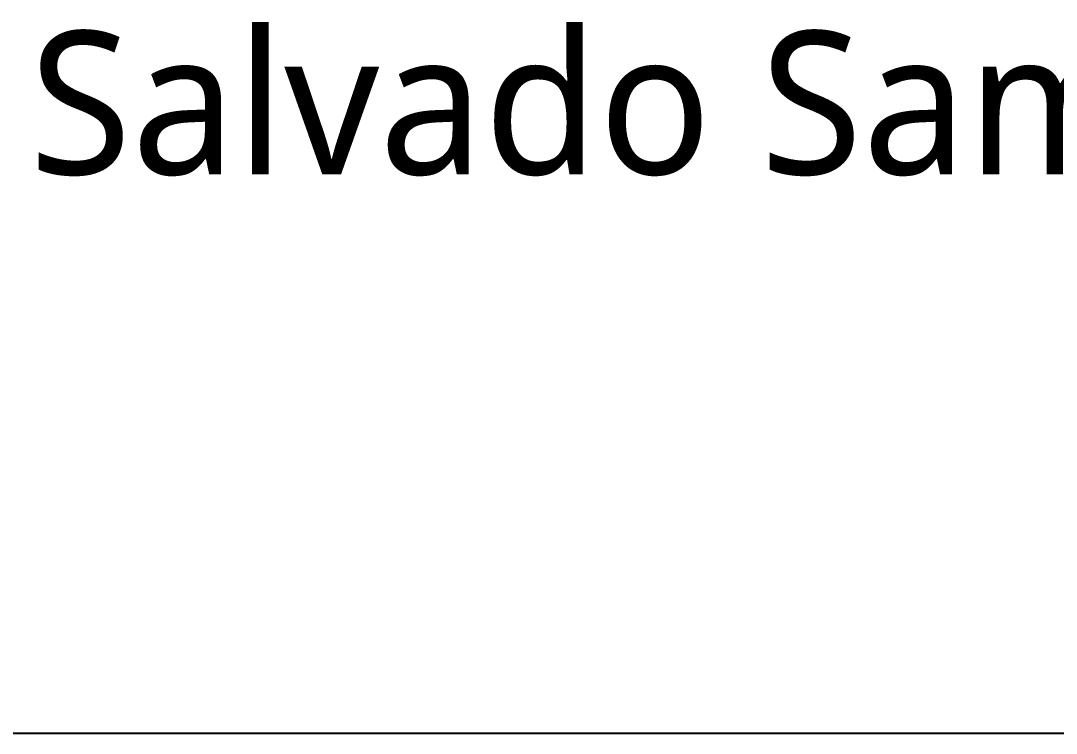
# Model space of a CAD drawing. Header units: millimetres. Extents: x -63 to 200, y -58 to -2.
# Drawn here: x 61.96 to 74.97, y -50.11 to -41.15 of the extents above; entities that cross this region are included whole.
import ezdxf

# ---------------------------------------------------------------- set-up
doc = ezdxf.new("R2010")
doc.units = ezdxf.units.MM
doc.layers.add('Amarelo', color=7, linetype='Continuous', plot=False)
doc.styles.get("Standard").update_dxf_attribs({"font": 'arial.ttf'})

msp = doc.modelspace()

# ---------------------------------------------------------------- linework, layer by layer
at = {"layer": 'Amarelo', "color": 6}
msp.add_line((48.45296619465807, -50.11245943157701), (88.45296619465807, -50.11245943157701), dxfattribs=at)

# ---------------------------------------------------------------- texts
at = {"color": 6, "insert": (51.10190499302894, -41.28480859242859), "char_height": 1.8, "attachment_point": 1}
msp.add_mtext_dynamic_manual_height_columns('{\\fSegoe Print|b0|i0|c0|p2;\\C256;Prof. José Salvado Sampaio}', width=58.239721047692, gutter_width=0, heights=[29.09360541775823], dxfattribs=at)

doc.saveas('drawing.dxf')
